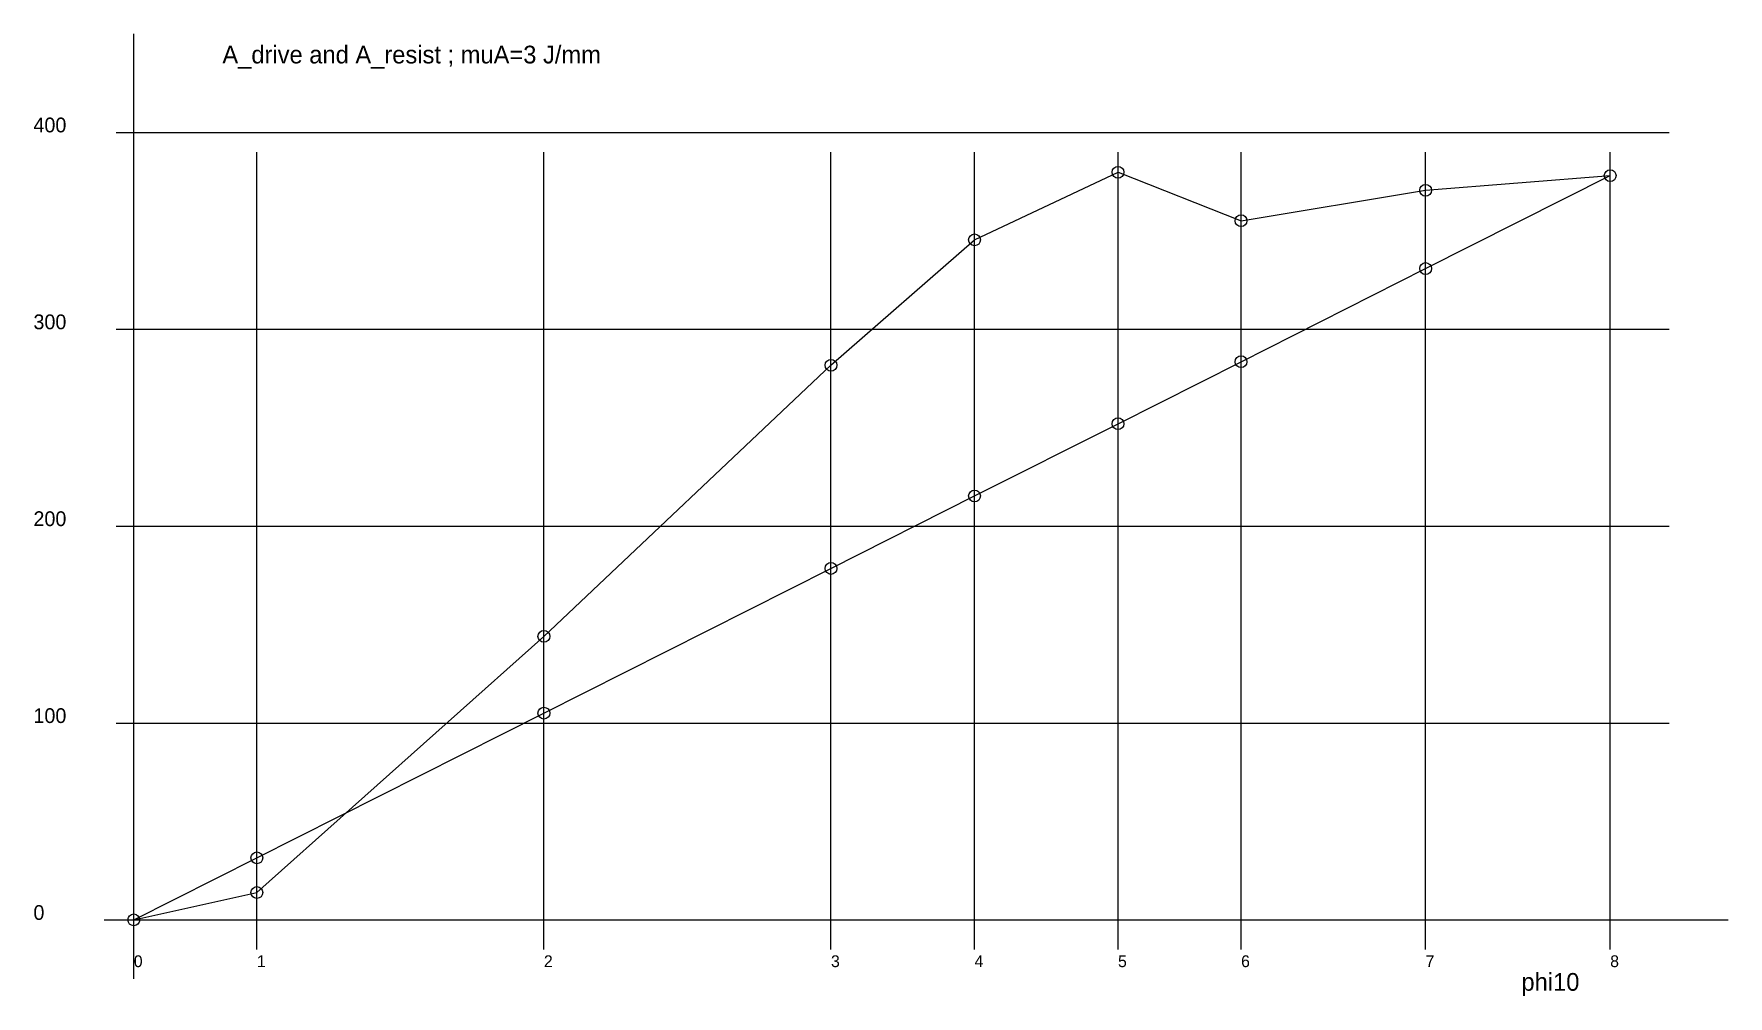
# Model space of a CAD drawing. Header units: millimetres. Extents: x 3 to 290, y 7 to 170.
import ezdxf

# ---------------------------------------------------------------- set-up
doc = ezdxf.new("R2010")
doc.units = ezdxf.units.MM
for name, color, linetype in [('ANNOTATION', 3, 'Continuous'), ('AXES', 7, 'Continuous'), ('FUNCTION', 1, 'Continuous'), ('GUIDES', 8, 'Continuous'), ('REFERENCE', 5, 'Continuous')]:
    doc.layers.add(name, color=color, linetype=linetype)

msp = doc.modelspace()

# ---------------------------------------------------------------- linework, layer by layer
at = {"layer": 'AXES'}
for p, q in [((20, 10), (20, 170)), ((15, 20), (290, 20))]:
    msp.add_line(p, q, dxfattribs=at)
at = {"layer": 'FUNCTION'}
msp.add_lwpolyline([(20, 20), (40.84, 30.5), (89.45, 55), (138.07, 79.5), (162.38, 91.77), (186.68, 104), (207.52, 114.5), (238.77, 130.27), (270.03, 146)], dxfattribs=at)
for centre in [(270.03, 146), (238.77, 130.27), (207.52, 114.5), (186.68, 104), (162.38, 91.77), (138.07, 79.5), (89.45, 55), (40.84, 30.5), (20, 20)]:
    msp.add_circle(centre, 1, dxfattribs=at)
at = {"layer": 'GUIDES'}
for p, q in [((17, 153.33), (280, 153.33)), ((20, 15), (20, 150)), ((40.84, 15), (40.84, 150)), ((89.45, 15), (89.45, 150)), ((138.07, 15), (138.07, 150)), ((162.38, 15), (162.38, 150)), ((186.68, 15), (186.68, 150)), ((207.52, 15), (207.52, 150)), ((238.77, 15), (238.77, 150)), ((270.03, 15), (270.03, 150)), ((17, 120), (280, 120)), ((17, 86.67), (280, 86.67)), ((17, 53.33), (280, 53.33)), ((17, 20), (280, 20))]:
    msp.add_line(p, q, dxfattribs=at)
at = {"layer": 'REFERENCE'}
msp.add_lwpolyline([(20, 20), (40.84, 24.63), (89.45, 68), (138.07, 113.9), (162.38, 135.13), (186.68, 146.57), (207.52, 138.37), (238.77, 143.53), (270.03, 146)], dxfattribs=at)
for centre in [(186.68, 146.57), (270.03, 146), (238.77, 143.53), (207.52, 138.37), (162.38, 135.13), (138.07, 113.9), (89.45, 68), (40.84, 24.63), (20, 20)]:
    msp.add_circle(centre, 1, dxfattribs=at)

# ---------------------------------------------------------------- texts
at = {"layer": 'ANNOTATION'}
for s, height, p in [('A_drive and A_resist ; muA=3 J/mm', 3, (35, 165)), ('400', 2.5, (3, 153.33)), ('300', 2.5, (3, 120)), ('200', 2.5, (3, 86.67)), ('100', 2.5, (3, 53.33)), ('0', 2.5, (3, 20)), ('0', 2, (20, 12)), ('1', 2, (40.84, 12)), ('2', 2, (89.45, 12)), ('3', 2, (138.07, 12)), ('4', 2, (162.38, 12)), ('5', 2, (186.68, 12)), ('6', 2, (207.52, 12)), ('7', 2, (238.77, 12)), ('8', 2, (270.03, 12)), ('phi10', 3, (255, 8))]:
    msp.add_text(s, height=height, dxfattribs=at).set_placement(p)

doc.saveas('drawing.dxf')
